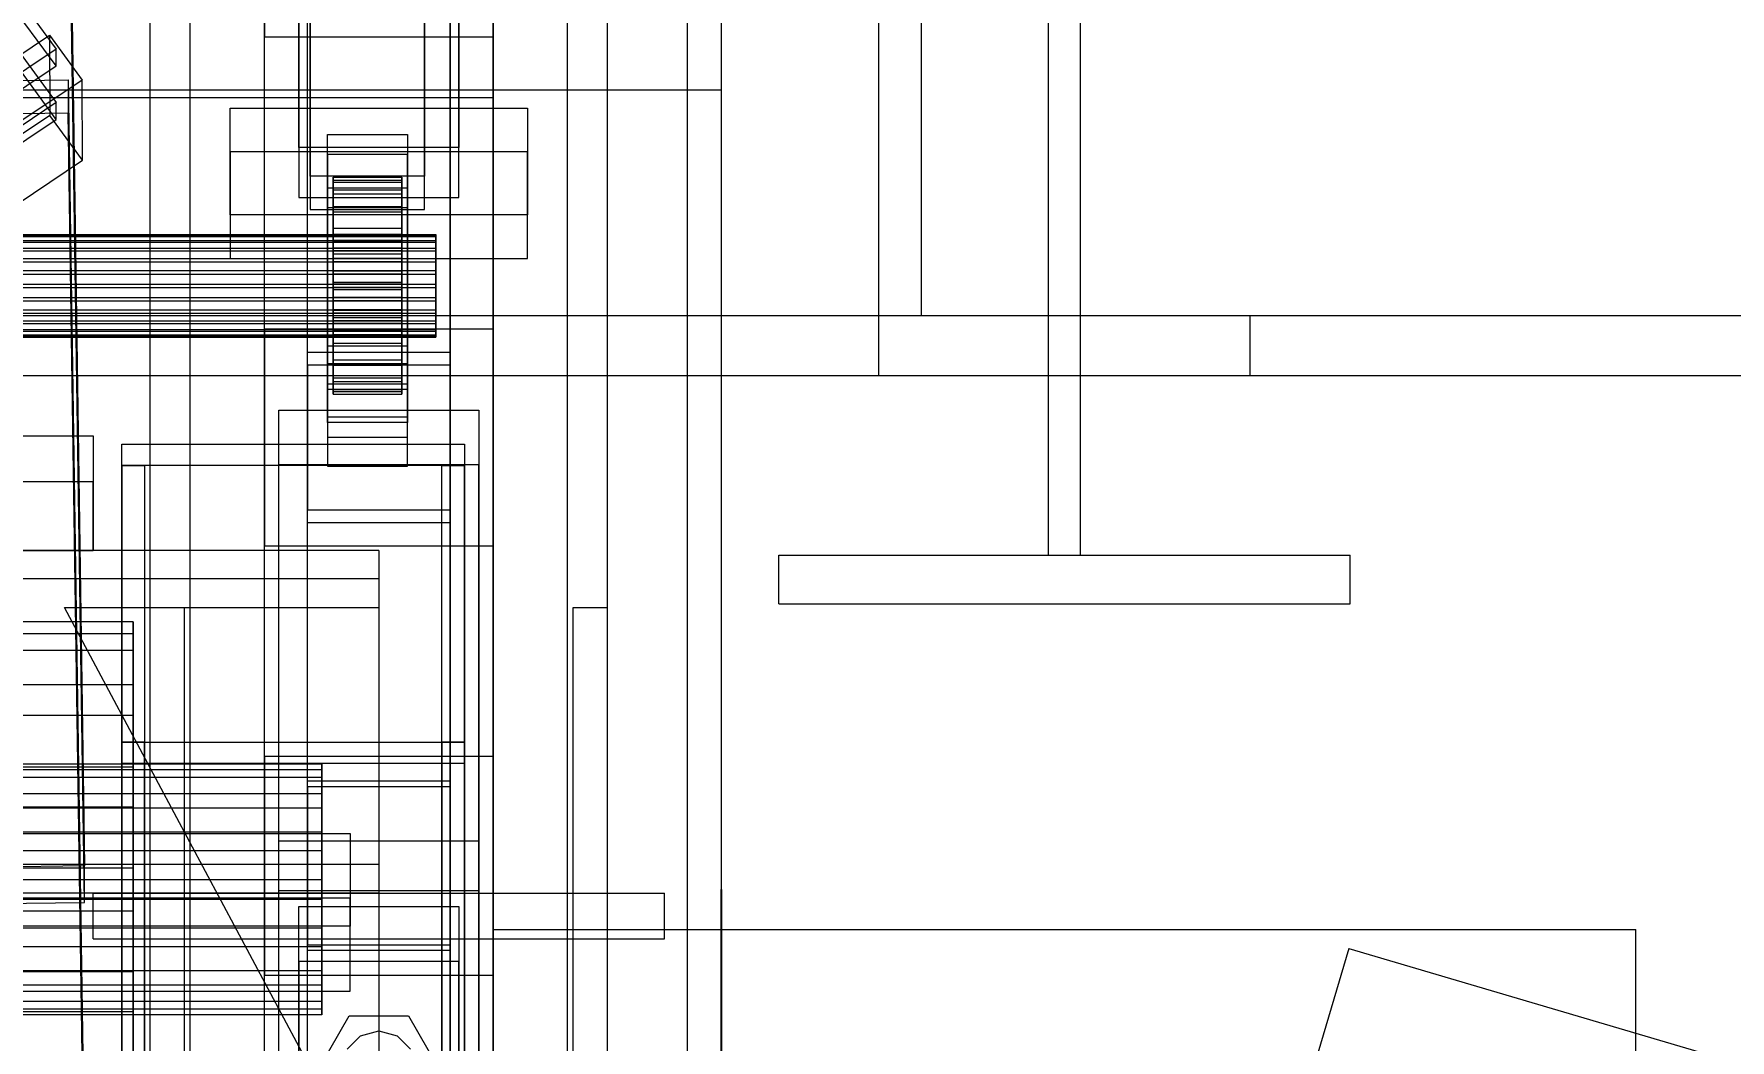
# Model space of a CAD drawing. Header units: millimetres. Extents: x -1970 to 34302, y -65268 to 6837.
# Drawn here: x 369.6 to 666.5, y -35176.4 to -35000.2 of the extents above; entities that cross this region are included whole.
import ezdxf

# ---------------------------------------------------------------- set-up
doc = ezdxf.new("R2010")
doc.units = ezdxf.units.MM
for name, color, linetype, lineweight in [('COTAS_O', 1, 'Continuous', 0), ('COTAS_P', 1, 'Continuous', 0), ('frontal_briquetadora', 7, 'Continuous', 0), ('frontal_C01', 7, 'Continuous', 0), ('frontal_C02', 7, 'Continuous', 0), ('frontal_C07', 7, 'Continuous', 0), ('frontal_mezcladora', 7, 'Continuous', 0), ('frontal_tolva_provisional', 7, 'Continuous', 0)]:
    doc.layers.add(name, color=color, linetype=linetype, lineweight=lineweight)
doc.dimstyles.new('R19_100', dxfattribs={"dimtxt": 250, "dimasz": 150, "dimexe": 150, "dimexo": 80, "dimgap": 100, "dimtad": 1, "dimtih": 1, "dimtoh": 1, "dimdsep": 46, "dimcen": 0.09, "dimadec": 0, "dimazin": 0, "dimtfac": 1, "dimtdec": 4, "dimtofl": 0, "dimtmove": 0, "dimatfit": 3, "dimfxl": 1, "dimtolj": 1, "dimtzin": 0, "dimarcsym": 0})

# ---------------------------------------------------------------- blocks, each defined once
blk = doc.blocks.new('*D41')
at = {"layer": 'COTAS_O', "color": 0, "lineweight": -2, "transparency": 16777216}
for p, q in [((-1480, -35920), (-1480, -35150)), ((490, -35920), (490, -35150)), ((-1330, -35300), (340, -35300))]:
    blk.add_line(p, q, dxfattribs=at)
at = {"layer": 'COTAS_O', "color": 0, "transparency": 16777216}
for points in [[(-1330, -35275), (-1330, -35325), (-1480, -35300)], [(340, -35275), (340, -35325), (490, -35300)]]:
    blk.add_solid(points, dxfattribs=at)
at = {"layer": 'Defpoints', "color": 0, "transparency": 16777216}
for p in [(490, -35300), (-1480, -36000), (490, -36000)]:
    blk.add_point(p, dxfattribs=at)
blk = doc.blocks.new('*D43')
at = {"layer": 'COTAS_P', "color": 0, "lineweight": -2, "transparency": 16777216}
for p, q in [((-804, -35920), (-804, -35150)), ((804, -35920), (804, -35150)), ((-654, -35300), (654, -35300))]:
    blk.add_line(p, q, dxfattribs=at)
at = {"layer": 'COTAS_P', "color": 0, "transparency": 16777216}
for points in [[(-654, -35275), (-654, -35325), (-804, -35300)], [(654, -35275), (654, -35325), (804, -35300)]]:
    blk.add_solid(points, dxfattribs=at)
at = {"layer": 'Defpoints', "color": 0, "transparency": 16777216}
for p in [(804, -35300), (-804, -36000), (804, -36000)]:
    blk.add_point(p, dxfattribs=at)

msp = doc.modelspace()

# ---------------------------------------------------------------- linework, layer by layer
at = {"layer": 'frontal_briquetadora'}
for p, q in [((484, -35988), (484, -34950)), ((490, -35988), (490, -34950)), ((490, -35010), (490, -35000)), ((-1330, -35010), (490, -35010)), ((490, -35190), (490, -35010)), ((385, -35872.053), (385, -35072.053)), ((385, -35072.053), (445, -35072.053)), ((385, -35075.779), (385, -35072.053)), ((445, -35072.053), (445, -35872.053)), ((445, -35072.053), (445, -35075.779)), ((445, -35075.779), (385, -35075.779)), ((385, -35075.779), (385, -35875.779)), ((385, -35075.779), (389, -35075.779)), ((385, -35124.221), (385, -35075.779)), ((389, -35075.779), (389, -35875.779)), ((389, -35075.779), (389, -35124.221)), ((441, -35875.779), (441, -35075.779)), ((441, -35075.779), (445, -35075.779)), ((441, -35124.221), (441, -35075.779)), ((445, -35875.779), (445, -35075.779)), ((445, -35075.779), (445, -35124.221)), ((385, -35924.221), (385, -35124.221)), ((385, -35124.221), (445, -35124.221)), ((385, -35127.947), (385, -35124.221)), ((389, -35124.221), (385, -35124.221)), ((389, -35924.221), (389, -35124.221)), ((445, -35124.221), (441, -35124.221)), ((441, -35124.221), (441, -35924.221)), ((445, -35124.221), (445, -35924.221)), ((445, -35124.221), (445, -35127.947)), ((445, -35127.947), (385, -35127.947)), ((385, -35127.947), (385, -35927.947)), ((445, -35927.947), (445, -35127.947))]:
    msp.add_line(p, q, dxfattribs=at)
at = {"layer": 'frontal_C01'}
for p, q in [((390, -35975), (390, -34088.498)), ((397, -35975), (397, -34088.498)), ((463, -35975), (463, -34088.498)), ((470, -35975), (470, -34088.498)), ((410, -35051.931), (410, -34667.722)), ((450, -34667.722), (450, -35051.931)), ((410, -35089.826), (410, -34705.616)), ((450, -35089.826), (450, -34705.616)), ((390, -35975), (390, -34888.934)), ((397, -35975), (397, -34888.934)), ((463, -35975), (463, -34888.934)), ((470, -35975), (470, -34888.934)), ((410, -35321.929), (410, -34937.719)), ((450, -34937.719), (450, -35321.929)), ((417.5, -35055.938), (417.5, -34946.462)), ((442.5, -34946.462), (442.5, -35055.938)), ((375.644, -34953.914), (378.512, -35145.861)), ((378.512, -35152.265), (375.644, -34960.317)), ((417.5, -35085.819), (417.5, -34976.344)), ((442.5, -35085.819), (442.5, -34976.344)), ((410, -35369.297), (410, -34985.087)), ((450, -35369.297), (450, -34985.087)), ((450, -35051.931), (410, -35051.931)), ((410, -35051.931), (410, -35089.826)), ((410, -35436.141), (410, -35051.931)), ((450, -35089.826), (450, -35051.931)), ((450, -35051.931), (450, -35436.141)), ((417.5, -35085.819), (417.5, -35055.938)), ((417.5, -35055.938), (442.5, -35055.938)), ((442.5, -35055.938), (442.5, -35085.819)), ((442.5, -35058.194), (417.5, -35058.194)), ((417.5, -35058.194), (417.5, -35083.563)), ((417.5, -35717.137), (417.5, -35058.194)), ((442.5, -35083.563), (442.5, -35058.194)), ((442.5, -35058.194), (442.5, -35717.137)), ((412.5, -35075.681), (412.5, -35066.076)), ((412.5, -35066.076), (447.5, -35066.076)), ((412.5, -35340.81), (412.5, -35066.076)), ((447.5, -35066.076), (447.5, -35075.681)), ((447.5, -35066.076), (447.5, -35340.81)), ((447.5, -35075.681), (412.5, -35075.681)), ((412.5, -35350.415), (412.5, -35075.681)), ((447.5, -35350.415), (447.5, -35075.681)), ((417.5, -35083.563), (442.5, -35083.563)), ((417.5, -35742.506), (417.5, -35083.563)), ((442.5, -35742.506), (442.5, -35083.563)), ((442.5, -35085.819), (417.5, -35085.819)), ((410, -35089.826), (450, -35089.826)), ((410, -35474.035), (410, -35089.826)), ((450, -35474.035), (450, -35089.826)), ((-425, -35140.179), (425, -35140.179)), ((425, -35140.179), (425, -35156.444)), ((425, -35140.179), (425, -35151.547)), ((378.512, -35145.861), (360.514, -35146.103)), ((378.512, -35152.265), (378.512, -35145.861)), ((425, -35151.547), (-425, -35151.547)), ((425, -35167.812), (425, -35151.547)), ((360.514, -35152.507), (378.512, -35152.265)), ((416, -35162.588), (416, -35152.982)), ((416, -35152.982), (444, -35152.982)), ((416, -35249.198), (416, -35152.982)), ((444, -35152.982), (444, -35162.588)), ((444, -35152.982), (444, -35249.198)), ((425, -35156.444), (-425, -35156.444)), ((425, -35167.812), (425, -35156.444)), ((444, -35162.588), (416, -35162.588)), ((416, -35162.588), (416, -35258.804)), ((444, -35258.804), (444, -35162.588)), ((-425, -35167.812), (425, -35167.812))]:
    msp.add_line(p, q, dxfattribs=at)
at = {"layer": 'frontal_C02'}
for p, q in [((390, -35975), (390, -33576.746)), ((397, -35975), (397, -33576.746)), ((463, -35975), (463, -33576.746)), ((470, -35975), (470, -33576.746)), ((390, -35975), (390, -34072.136)), ((397, -35975), (397, -34072.136)), ((463, -35975), (463, -34072.136)), ((470, -35975), (470, -34072.136)), ((410, -35000.741), (410, -34650.022)), ((450, -35000.741), (450, -34650.022)), ((410, -35126.72), (410, -34776.002)), ((450, -34776.002), (450, -35126.72)), ((410, -35164.974), (410, -34814.255)), ((450, -35164.974), (450, -34814.255)), ((390, -35975), (390, -34861.253)), ((397, -35975), (397, -34861.253)), ((463, -35975), (463, -34861.253)), ((470, -35975), (470, -34861.253)), ((418, -35025.149), (418, -34877.651)), ((438, -34877.651), (438, -35025.149)), ((418, -34883.496), (418, -35030.995)), ((438, -35030.995), (438, -34883.496)), ((416, -35020.097), (416, -34924.568)), ((444, -34924.568), (444, -35020.097)), ((416, -34933.336), (416, -35028.865)), ((444, -35028.865), (444, -34933.336)), ((410, -34952.924), (410, -35000.741)), ((410, -35303.643), (410, -34952.924)), ((450, -35000.741), (450, -34952.924)), ((450, -34952.924), (450, -35303.643)), ((417.5, -35130.993), (417.5, -34961.978)), ((442.5, -34961.978), (442.5, -35130.993)), ((345.969, -34965.325), (373.501, -35002.918)), ((373.513, -35005.841), (345.981, -34968.248)), ((346.008, -34974.678), (373.539, -35012.271)), ((373.551, -35015.193), (346.02, -34977.6)), ((450, -35011.368), (450, -34977.896)), ((417.5, -35160.701), (417.5, -34991.687)), ((442.5, -35160.701), (442.5, -34991.687)), ((360.882, -35008.158), (372.35, -35000.475)), ((372.35, -35000.475), (372.408, -35014.504)), ((372.35, -35000.475), (378.086, -35008.307)), ((450, -35011.368), (450, -34999.677)), ((373.501, -35002.918), (362.033, -35010.602)), ((373.513, -35005.841), (373.501, -35002.918)), ((410, -35000.741), (450, -35000.741)), ((410, -35351.46), (410, -35000.741)), ((450, -35351.46), (450, -35000.741)), ((362.045, -35013.524), (373.513, -35005.841)), ((357.646, -35008.53), (375.644, -35008.286)), ((378.086, -35008.307), (366.618, -35015.99)), ((375.644, -35008.286), (375.644, -35014.132)), ((375.644, -35008.286), (378.512, -35202.053)), ((378.143, -35022.336), (378.086, -35008.307)), ((-450, -35011.368), (450, -35011.368)), ((373.539, -35012.271), (362.071, -35019.954)), ((373.551, -35015.193), (373.539, -35012.271)), ((375.644, -35014.132), (357.646, -35014.376)), ((372.408, -35014.504), (360.939, -35022.187)), ((362.083, -35022.877), (373.551, -35015.193)), ((378.143, -35022.336), (372.408, -35014.504)), ((378.512, -35207.899), (375.644, -35014.132)), ((404, -35031.921), (404, -35013.216)), ((404, -35013.216), (456, -35013.216)), ((404, -35020.867), (404, -35013.216)), ((456, -35013.216), (456, -35031.921)), ((456, -35013.216), (456, -35020.867)), ((421, -35021.324), (421, -35017.817)), ((421, -35017.817), (435, -35017.817)), ((421, -35057.983), (421, -35017.817)), ((435, -35017.817), (435, -35021.324)), ((435, -35017.817), (435, -35057.983)), ((456, -35020.867), (404, -35020.867)), ((404, -35020.867), (404, -35039.572)), ((444, -35020.097), (416, -35020.097)), ((416, -35020.097), (416, -35028.865)), ((435, -35021.324), (421, -35021.324)), ((421, -35021.324), (421, -35061.49)), ((435, -35061.49), (435, -35021.324)), ((444, -35028.865), (444, -35020.097)), ((456, -35039.572), (456, -35020.867)), ((366.675, -35030.019), (378.143, -35022.336)), ((438, -35025.149), (418, -35025.149)), ((418, -35025.149), (418, -35030.995)), ((421, -35030.676), (421, -35027.169)), ((421, -35027.169), (435, -35027.169)), ((421, -35067.335), (421, -35027.169)), ((422, -35035.335), (422, -35025.341)), ((422, -35025.341), (422, -35025.817)), ((422, -35025.341), (434, -35025.341)), ((422, -35026.159), (422, -35025.341)), ((422, -35035.561), (422, -35025.817)), ((422, -35025.817), (422, -35027.555)), ((422, -35025.817), (434, -35025.817)), ((422, -35035.723), (422, -35026.159)), ((422, -35026.159), (434, -35026.159)), ((422, -35028.216), (422, -35026.159)), ((434, -35025.817), (434, -35025.341)), ((434, -35025.341), (434, -35035.335)), ((434, -35025.341), (434, -35026.159)), ((434, -35027.555), (434, -35025.817)), ((434, -35025.817), (434, -35035.561)), ((434, -35026.159), (434, -35035.723)), ((434, -35026.159), (434, -35028.216)), ((435, -35027.169), (435, -35030.676)), ((435, -35027.169), (435, -35067.335)), ((438, -35030.995), (438, -35025.149)), ((416, -35028.865), (444, -35028.865)), ((422, -35036.384), (422, -35027.555)), ((422, -35027.555), (422, -35030.435)), ((422, -35027.555), (434, -35027.555)), ((422, -35036.697), (422, -35028.216)), ((422, -35028.216), (434, -35028.216)), ((422, -35031.37), (422, -35028.216)), ((434, -35030.435), (434, -35027.555)), ((434, -35027.555), (434, -35036.384)), ((434, -35028.216), (434, -35036.697)), ((434, -35028.216), (434, -35031.37)), ((456, -35031.921), (404, -35031.921)), ((404, -35031.921), (404, -35039.572)), ((418, -35030.995), (438, -35030.995)), ((435, -35030.676), (421, -35030.676)), ((421, -35030.676), (421, -35070.843)), ((422, -35037.748), (422, -35030.435)), ((422, -35030.435), (422, -35034.263)), ((422, -35030.435), (434, -35030.435)), ((422, -35038.191), (422, -35031.37)), ((422, -35031.37), (434, -35031.37)), ((422, -35035.408), (422, -35031.37)), ((434, -35034.263), (434, -35030.435)), ((434, -35030.435), (434, -35037.748)), ((434, -35031.37), (434, -35038.191)), ((434, -35031.37), (434, -35035.408)), ((435, -35070.843), (435, -35030.676)), ((456, -35039.572), (456, -35031.921)), ((-440, -35035.335), (440, -35035.335)), ((-440, -35035.561), (440, -35035.561)), ((-440, -35035.723), (440, -35035.723)), ((422, -35039.561), (422, -35034.263)), ((422, -35034.263), (422, -35038.777)), ((422, -35034.263), (434, -35034.263)), ((422, -35035.561), (422, -35035.335)), ((434, -35035.335), (422, -35035.335)), ((422, -35035.335), (422, -35035.723)), ((422, -35040.104), (422, -35035.408)), ((422, -35035.408), (434, -35035.408)), ((422, -35040.054), (422, -35035.408)), ((422, -35036.384), (422, -35035.561)), ((434, -35035.561), (422, -35035.561)), ((434, -35035.723), (422, -35035.723)), ((422, -35035.723), (422, -35036.697)), ((434, -35038.777), (434, -35034.263)), ((434, -35034.263), (434, -35039.561)), ((434, -35035.335), (434, -35035.561)), ((434, -35035.723), (434, -35035.335)), ((434, -35035.408), (434, -35040.104)), ((434, -35035.408), (434, -35040.054)), ((434, -35035.561), (434, -35036.384)), ((434, -35036.697), (434, -35035.723)), ((440, -35035.561), (440, -35035.335)), ((440, -35035.335), (440, -35035.723)), ((440, -35036.384), (440, -35035.561)), ((440, -35035.723), (440, -35036.697)), ((-440, -35036.384), (440, -35036.384)), ((-440, -35036.697), (440, -35036.697)), ((-440, -35037.748), (440, -35037.748)), ((-440, -35038.191), (440, -35038.191)), ((422, -35037.748), (422, -35036.384)), ((434, -35036.384), (422, -35036.384)), ((434, -35036.697), (422, -35036.697)), ((422, -35036.697), (422, -35038.191)), ((422, -35039.561), (422, -35037.748)), ((434, -35037.748), (422, -35037.748)), ((434, -35038.191), (422, -35038.191)), ((422, -35038.191), (422, -35040.104)), ((422, -35038.777), (422, -35041.699)), ((434, -35038.777), (422, -35038.777)), ((422, -35038.777), (422, -35043.669)), ((434, -35036.384), (434, -35037.748)), ((434, -35038.191), (434, -35036.697)), ((434, -35037.748), (434, -35039.561)), ((434, -35040.104), (434, -35038.191)), ((434, -35041.699), (434, -35038.777)), ((434, -35043.669), (434, -35038.777)), ((440, -35037.748), (440, -35036.384)), ((440, -35036.697), (440, -35038.191)), ((440, -35039.561), (440, -35037.748)), ((440, -35038.191), (440, -35040.104)), ((-440, -35039.561), (440, -35039.561)), ((-440, -35040.104), (440, -35040.104)), ((440, -35041.699), (-440, -35041.699)), ((404, -35039.572), (456, -35039.572)), ((422, -35041.699), (422, -35039.561)), ((434, -35039.561), (422, -35039.561)), ((422, -35042.304), (422, -35040.054)), ((422, -35040.054), (434, -35040.054)), ((422, -35044.991), (422, -35040.054)), ((434, -35040.104), (422, -35040.104)), ((422, -35040.104), (422, -35042.304)), ((422, -35041.699), (434, -35041.699)), ((422, -35044.017), (422, -35041.699)), ((434, -35039.561), (434, -35041.699)), ((434, -35040.054), (434, -35042.304)), ((434, -35040.054), (434, -35044.991)), ((434, -35042.304), (434, -35040.104)), ((434, -35041.699), (434, -35044.017)), ((440, -35041.699), (440, -35039.561)), ((440, -35040.104), (440, -35042.304)), ((440, -35044.017), (440, -35041.699)), ((-440, -35042.304), (440, -35042.304)), ((-440, -35044.017), (440, -35044.017)), ((-440, -35044.643), (440, -35044.643)), ((434, -35042.304), (422, -35042.304)), ((422, -35042.304), (422, -35044.643)), ((422, -35044.017), (422, -35043.669)), ((422, -35043.669), (422, -35048.606)), ((422, -35043.669), (434, -35043.669)), ((422, -35046.355), (422, -35044.017)), ((434, -35044.017), (422, -35044.017)), ((422, -35044.643), (422, -35044.991)), ((434, -35044.643), (422, -35044.643)), ((422, -35044.643), (422, -35046.96)), ((422, -35044.991), (434, -35044.991)), ((422, -35049.883), (422, -35044.991)), ((434, -35044.643), (434, -35042.304)), ((434, -35048.606), (434, -35043.669)), ((434, -35043.669), (434, -35044.017)), ((434, -35044.017), (434, -35046.355)), ((434, -35044.991), (434, -35044.643)), ((434, -35046.96), (434, -35044.643)), ((434, -35044.991), (434, -35049.883)), ((440, -35042.304), (440, -35044.643)), ((440, -35046.355), (440, -35044.017)), ((440, -35044.643), (440, -35046.96)), ((-440, -35046.355), (440, -35046.355)), ((-440, -35046.96), (440, -35046.96)), ((422, -35048.556), (422, -35046.355)), ((422, -35046.355), (422, -35048.606)), ((434, -35046.355), (422, -35046.355)), ((422, -35046.96), (422, -35049.883)), ((434, -35046.96), (422, -35046.96)), ((422, -35046.96), (422, -35049.098)), ((434, -35048.606), (434, -35046.355)), ((434, -35046.355), (434, -35048.556)), ((434, -35049.883), (434, -35046.96)), ((434, -35049.098), (434, -35046.96)), ((440, -35048.556), (440, -35046.355)), ((440, -35046.96), (440, -35049.098)), ((-440, -35048.556), (440, -35048.556)), ((-440, -35049.098), (440, -35049.098)), ((-440, -35050.468), (440, -35050.468)), ((-440, -35050.911), (440, -35050.911)), ((422, -35050.468), (422, -35048.556)), ((422, -35048.556), (422, -35053.251)), ((434, -35048.556), (422, -35048.556)), ((422, -35048.606), (422, -35053.251)), ((422, -35048.606), (434, -35048.606)), ((422, -35049.098), (422, -35054.396)), ((434, -35049.098), (422, -35049.098)), ((422, -35049.098), (422, -35050.911)), ((422, -35049.883), (434, -35049.883)), ((422, -35054.396), (422, -35049.883)), ((422, -35051.963), (422, -35050.468)), ((422, -35050.468), (422, -35057.289)), ((434, -35050.468), (422, -35050.468)), ((422, -35050.911), (422, -35058.224)), ((434, -35050.911), (422, -35050.911)), ((422, -35050.911), (422, -35052.276)), ((434, -35053.251), (434, -35048.556)), ((434, -35048.556), (434, -35050.468)), ((434, -35053.251), (434, -35048.606)), ((434, -35054.396), (434, -35049.098)), ((434, -35050.911), (434, -35049.098)), ((434, -35049.883), (434, -35054.396)), ((434, -35057.289), (434, -35050.468)), ((434, -35050.468), (434, -35051.963)), ((434, -35058.224), (434, -35050.911)), ((434, -35052.276), (434, -35050.911)), ((440, -35050.468), (440, -35048.556)), ((440, -35049.098), (440, -35050.911)), ((440, -35051.963), (440, -35050.468)), ((440, -35050.911), (440, -35052.276)), ((-440, -35051.963), (440, -35051.963)), ((-440, -35052.276), (440, -35052.276)), ((-440, -35052.937), (440, -35052.937)), ((-440, -35053.099), (440, -35053.099)), ((-440, -35053.324), (440, -35053.324)), ((422, -35052.937), (422, -35051.963)), ((422, -35051.963), (422, -35060.444)), ((434, -35051.963), (422, -35051.963)), ((422, -35052.276), (422, -35061.105)), ((434, -35052.276), (422, -35052.276)), ((422, -35052.276), (422, -35053.099)), ((422, -35053.324), (422, -35052.937)), ((422, -35052.937), (422, -35062.5)), ((434, -35052.937), (422, -35052.937)), ((422, -35053.099), (422, -35062.842)), ((434, -35053.099), (422, -35053.099)), ((422, -35053.099), (422, -35053.324)), ((422, -35053.251), (422, -35057.289)), ((422, -35053.251), (434, -35053.251)), ((422, -35053.324), (422, -35063.318)), ((434, -35053.324), (422, -35053.324)), ((434, -35060.444), (434, -35051.963)), ((434, -35051.963), (434, -35052.937)), ((434, -35061.105), (434, -35052.276)), ((434, -35053.099), (434, -35052.276)), ((434, -35062.5), (434, -35052.937)), ((434, -35052.937), (434, -35053.324)), ((434, -35062.842), (434, -35053.099)), ((434, -35053.324), (434, -35053.099)), ((434, -35057.289), (434, -35053.251)), ((434, -35063.318), (434, -35053.324)), ((440, -35052.937), (440, -35051.963)), ((440, -35052.276), (440, -35053.099)), ((440, -35053.324), (440, -35052.937)), ((440, -35053.099), (440, -35053.324)), ((421, -35068.266), (421, -35054.822)), ((421, -35054.822), (435, -35054.822)), ((421, -35062.472), (421, -35054.822)), ((422, -35054.396), (434, -35054.396)), ((422, -35058.224), (422, -35054.396)), ((434, -35054.396), (434, -35058.224)), ((435, -35054.822), (435, -35068.266)), ((435, -35054.822), (435, -35062.472)), ((435, -35057.983), (421, -35057.983)), ((421, -35057.983), (421, -35061.49)), ((422, -35057.289), (422, -35060.444)), ((422, -35057.289), (434, -35057.289)), ((422, -35058.224), (434, -35058.224)), ((422, -35061.105), (422, -35058.224)), ((434, -35060.444), (434, -35057.289)), ((434, -35058.224), (434, -35061.105)), ((435, -35061.49), (435, -35057.983)), ((421, -35061.49), (435, -35061.49)), ((435, -35062.472), (421, -35062.472)), ((421, -35062.472), (421, -35075.917)), ((422, -35060.444), (422, -35062.5)), ((422, -35060.444), (434, -35060.444)), ((422, -35061.105), (434, -35061.105)), ((422, -35062.842), (422, -35061.105)), ((422, -35062.5), (422, -35063.318)), ((422, -35062.5), (434, -35062.5)), ((422, -35062.842), (434, -35062.842)), ((422, -35063.318), (422, -35062.842)), ((434, -35062.5), (434, -35060.444)), ((434, -35061.105), (434, -35062.842)), ((434, -35063.318), (434, -35062.5)), ((434, -35062.842), (434, -35063.318)), ((435, -35075.917), (435, -35062.472)), ((422, -35063.318), (434, -35063.318)), ((435, -35067.335), (421, -35067.335)), ((421, -35067.335), (421, -35070.843)), ((435, -35068.266), (421, -35068.266)), ((421, -35068.266), (421, -35075.917)), ((435, -35070.843), (435, -35067.335)), ((435, -35075.917), (435, -35068.266)), ((421, -35070.843), (435, -35070.843)), ((421, -35075.917), (435, -35075.917)), ((450, -35126.72), (410, -35126.72)), ((410, -35126.72), (410, -35164.974)), ((410, -35477.439), (410, -35126.72)), ((450, -35164.974), (450, -35126.72)), ((450, -35126.72), (450, -35477.439)), ((417.5, -35160.701), (417.5, -35130.993)), ((417.5, -35130.993), (442.5, -35130.993)), ((442.5, -35130.993), (442.5, -35160.701)), ((442.5, -35132.029), (417.5, -35132.029)), ((417.5, -35132.029), (417.5, -35159.666)), ((417.5, -35601.333), (417.5, -35132.029)), ((442.5, -35159.666), (442.5, -35132.029)), ((442.5, -35132.029), (442.5, -35601.333)), ((412.5, -35150.231), (412.5, -35141.463)), ((412.5, -35141.463), (447.5, -35141.463)), ((412.5, -35323.167), (412.5, -35141.463)), ((447.5, -35141.463), (447.5, -35150.231)), ((447.5, -35141.463), (447.5, -35323.167)), ((447.5, -35150.231), (412.5, -35150.231)), ((412.5, -35331.935), (412.5, -35150.231)), ((447.5, -35331.935), (447.5, -35150.231)), ((417.5, -35159.666), (442.5, -35159.666)), ((417.5, -35628.97), (417.5, -35159.666)), ((442.5, -35160.701), (417.5, -35160.701)), ((442.5, -35628.97), (442.5, -35159.666)), ((410, -35164.974), (450, -35164.974)), ((410, -35515.692), (410, -35164.974)), ((450, -35515.692), (450, -35164.974))]:
    msp.add_line(p, q, dxfattribs=at)
at = {"layer": 'frontal_C07'}
for p, q in [((280, -35070.576), (380, -35070.576)), ((380, -35070.576), (380, -35078.648)), ((380, -35070.576), (380, -35090.648)), ((380, -35078.648), (280, -35078.648)), ((380, -35090.648), (380, -35078.648)), ((430, -35090.648), (-430, -35090.648)), ((280, -35090.648), (380, -35090.648)), ((430, -35090.648), (430, -35095.648)), ((430, -35095.648), (-430, -35095.648)), ((430, -35095.648), (430, -35145.648)), ((430, -35203.648), (375, -35100.648)), ((375, -35100.648), (430, -35100.648)), ((390, -35203.648), (390, -35100.648)), ((390, -35100.648), (396, -35100.648)), ((396, -35203.648), (396, -35100.648)), ((430, -35100.648), (430, -35203.648)), ((464, -35203.648), (464, -35100.648)), ((464, -35100.648), (470, -35100.648)), ((470, -35203.648), (470, -35100.648)), ((387, -35103.152), (337, -35103.152)), ((387, -35108.166), (387, -35103.152)), ((387, -35103.152), (387, -35105.271)), ((387, -35105.271), (337, -35105.271)), ((387, -35105.271), (387, -35114.2)), ((387, -35108.166), (337, -35108.166)), ((387, -35119.548), (387, -35108.166)), ((387, -35114.2), (337, -35114.2)), ((387, -35114.2), (387, -35128.578)), ((387, -35119.548), (337, -35119.548)), ((387, -35135.566), (387, -35119.548)), ((420, -35128.071), (-420, -35128.071)), ((420, -35130.418), (420, -35128.071)), ((420, -35128.071), (420, -35129.063)), ((420, -35129.063), (-420, -35129.063)), ((420, -35130.418), (-420, -35130.418)), ((387, -35128.578), (337, -35128.578)), ((387, -35128.578), (387, -35146.218)), ((420, -35129.063), (420, -35133.242)), ((420, -35135.746), (420, -35130.418)), ((420, -35133.242), (-420, -35133.242)), ((420, -35133.242), (420, -35139.973)), ((420, -35135.746), (-420, -35135.746)), ((387, -35135.566), (337, -35135.566)), ((387, -35153.782), (387, -35135.566)), ((420, -35143.244), (420, -35135.746)), ((420, -35139.973), (-420, -35139.973)), ((420, -35139.973), (420, -35148.23)), ((430, -35145.648), (-430, -35145.648)), ((420, -35143.244), (-420, -35143.244)), ((420, -35151.77), (420, -35143.244)), ((430, -35145.648), (430, -35150.648)), ((-420, -35148.23), (420, -35148.23)), ((337, -35146.218), (387, -35146.218)), ((387, -35146.218), (387, -35164.434)), ((420, -35148.23), (420, -35156.756)), ((430, -35150.648), (-430, -35150.648)), ((420, -35151.77), (-420, -35151.77)), ((380, -35150.648), (480, -35150.648)), ((380, -35158.648), (380, -35150.648)), ((420, -35160.027), (420, -35151.77)), ((480, -35158.648), (480, -35150.648)), ((387, -35153.782), (337, -35153.782)), ((387, -35171.422), (387, -35153.782)), ((420, -35156.756), (-420, -35156.756)), ((420, -35156.756), (420, -35164.254)), ((420, -35160.027), (-420, -35160.027)), ((380, -35158.648), (480, -35158.648)), ((390, -35158.648), (397, -35158.648)), ((390, -35975), (390, -35158.648)), ((397, -35975), (397, -35158.648)), ((397, -35158.648), (463, -35158.648)), ((420, -35166.758), (420, -35160.027)), ((463, -35158.648), (470, -35158.648)), ((463, -35975), (463, -35158.648)), ((470, -35975), (470, -35158.648)), ((420, -35164.254), (-420, -35164.254)), ((420, -35166.758), (-420, -35166.758)), ((387, -35164.434), (337, -35164.434)), ((387, -35164.434), (387, -35180.452)), ((420, -35164.254), (420, -35169.582)), ((420, -35170.937), (420, -35166.758)), ((420, -35169.582), (-420, -35169.582)), ((420, -35169.582), (420, -35171.929)), ((420, -35170.937), (-420, -35170.937)), ((420, -35171.929), (-420, -35171.929)), ((387, -35171.422), (337, -35171.422)), ((387, -35185.8), (387, -35171.422)), ((419.6, -35181.148), (424.8, -35172.141)), ((420, -35171.929), (420, -35170.937)), ((424.8, -35172.141), (435.2, -35172.141)), ((435.2, -35172.141), (440.4, -35181.148)), ((424.457, -35177.948), (426.8, -35175.605)), ((426.8, -35175.605), (430, -35174.748)), ((430, -35174.748), (433.2, -35175.605)), ((433.2, -35175.605), (435.543, -35177.948))]:
    msp.add_line(p, q, dxfattribs=at)
at = {"layer": 'frontal_mezcladora'}
for p, q in [((547.2, -35091.5), (547.2, -34908.5)), ((552.8, -35091.5), (552.8, -34908.5)), ((517.5, -35049.5), (517.5, -34910.5)), ((525, -35049.5), (525, -34910.5)), ((-750, -35049.5), (750, -35049.5)), ((517.5, -35049.5), (582.5, -35049.5)), ((517.5, -35060), (517.5, -35049.5)), ((517.5, -35049.5), (525, -35049.5)), ((582.5, -35060), (582.5, -35049.5)), ((-750, -35060), (750, -35060)), ((517.5, -35060), (582.5, -35060)), ((500, -35091.5), (600, -35091.5)), ((500, -35100), (500, -35091.5)), ((547.2, -35091.5), (552.8, -35091.5)), ((600, -35100), (600, -35091.5)), ((500, -35100), (600, -35100))]:
    msp.add_line(p, q, dxfattribs=at)
at = {"layer": 'frontal_tolva_provisional'}
for p, q in [((450, -35157), (650, -35157)), ((450, -35157), (450, -35365)), ((650, -35365), (650, -35157)), ((599.774, -35160.31), (540.226, -35361.69)), ((599.774, -35160.31), (1529.774, -35435.31))]:
    msp.add_line(p, q, dxfattribs=at)

# ---------------------------------------------------------------- dimensions: what is measured, and where the dimension line sits
at = {"layer": 'COTAS_O'}
dim = msp.add_aligned_dim(p1=(-1480, -36000), p2=(490, -36000), distance=700, text='<> O', dimstyle='R19_100', dxfattribs=at)
dim.commit()
dim.dimension.update_dxf_attribs({"geometry": '*D41', "text_midpoint": (-495, -35300)})
at = {"layer": 'COTAS_P'}
dim = msp.add_aligned_dim(p1=(-804, -36000), p2=(804, -36000), distance=700, text='<> P', dimstyle='R19_100', dxfattribs=at)
dim.commit()
dim.dimension.update_dxf_attribs({"geometry": '*D43', "text_midpoint": (0, -35300)})

doc.saveas('drawing.dxf')
